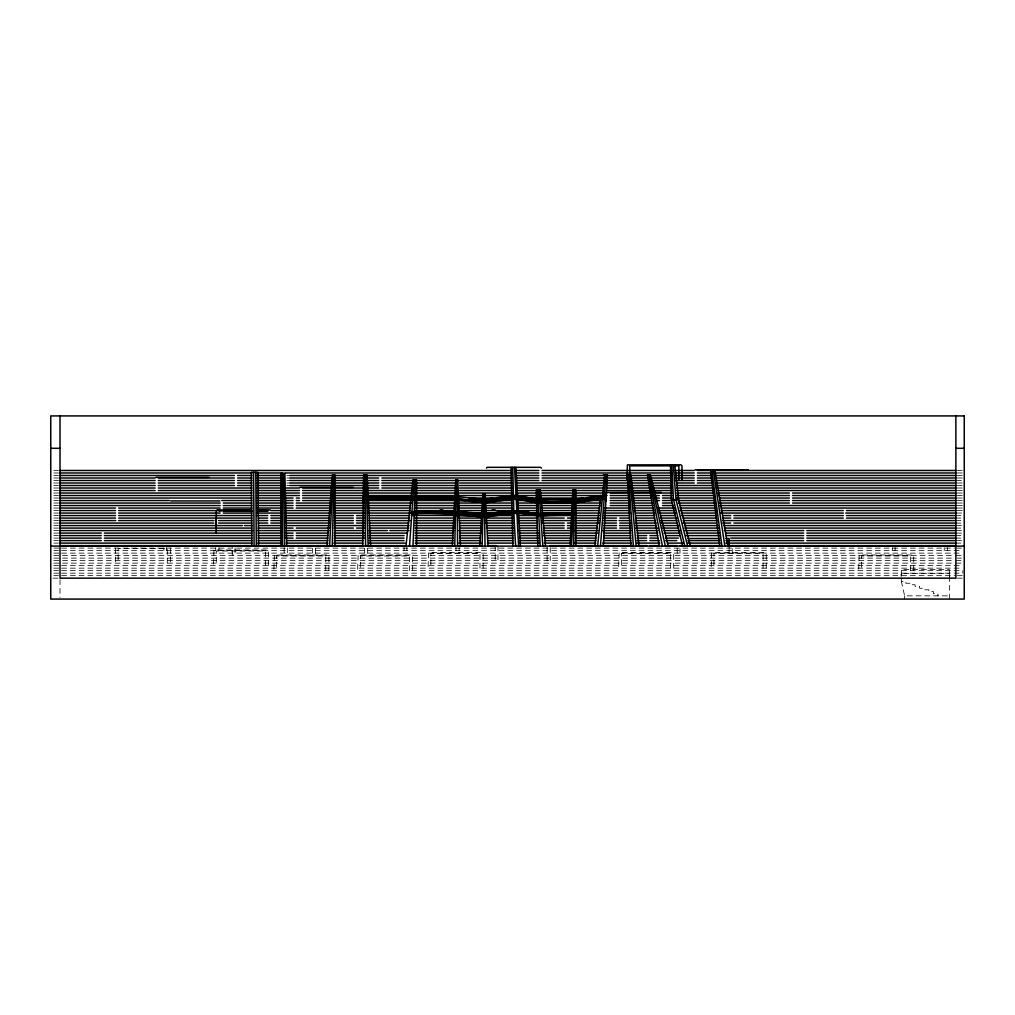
<?xml version="1.0" encoding="UTF-8"?>
<svg xmlns="http://www.w3.org/2000/svg" width="1015" height="1015" viewBox="0 0 1015 1015"><rect width="100%" height="100%" fill="white"/><g stroke="black" fill="none" stroke-linecap="round" stroke-linejoin="round"><path stroke-width="0.75" stroke-dasharray="5 3.75" d="M115.393 548.113L115.393 563.135M53.833 470.491L58.464 470.491M957.272 470.491L962.842 470.491M53.833 472.99L58.464 472.99M957.272 472.99L962.842 472.99M53.833 475.489L58.464 475.489M286.75 475.489L289.922 475.489M957.272 475.489L962.842 475.489M53.833 478.002L58.464 478.002M286.75 478.002L289.922 478.002M957.272 478.002L962.842 478.002M53.833 480.501L58.464 480.501M286.75 480.501L289.922 480.501M957.272 480.501L961.446 480.501M53.833 483.013L58.464 483.013M286.75 483.013L289.922 483.013M957.272 483.013L962.842 483.013M53.833 485.513L58.464 485.513M286.75 485.513L289.922 485.513M957.272 485.513L962.842 485.513M53.833 488.012L58.464 488.012M957.272 488.012L962.842 488.012M53.833 490.524L58.464 490.524M957.272 490.524L962.842 490.524M53.833 493.024L58.464 493.024M957.272 493.024L962.842 493.024M53.833 495.523L58.464 495.523M957.272 495.523L962.842 495.523M53.833 498.035L58.464 498.035M957.272 498.035L962.842 498.035M53.833 500.535L58.464 500.535M957.272 500.535L962.842 500.535M53.833 503.034L58.464 503.034M957.272 503.034L962.842 503.034M53.833 505.546L58.464 505.546M957.272 505.546L962.842 505.546M53.833 508.046L58.464 508.046M957.272 508.046L962.842 508.046M53.833 510.558L58.464 510.558M957.272 510.558L962.842 510.558M53.833 513.057L58.464 513.057M957.272 513.057L961.548 513.057M53.833 515.557L58.464 515.557M955.876 515.557L961.446 515.557M53.833 518.069L58.464 518.069M955.876 518.069L961.446 518.069M53.833 520.568L58.464 520.568M955.876 520.568L961.446 520.568M53.833 523.068L58.464 523.068M955.876 523.068L961.446 523.068M53.833 525.58L58.464 525.58M957.272 525.58L961.446 525.58M53.833 528.079L58.464 528.079M955.876 528.079L961.446 528.079M53.833 530.579L58.464 530.579M957.272 530.579L961.446 530.579M53.833 533.091L58.464 533.091M957.272 533.091L961.446 533.091M53.833 535.59L58.464 535.59M955.876 535.59L961.446 535.59M53.833 538.102L58.464 538.102M955.876 538.102L961.446 538.102M53.833 540.602L58.464 540.602M957.272 540.602L961.446 540.602M53.833 543.101L58.464 543.101M955.876 543.101L961.446 543.101M53.833 548.113L60.012 548.113M61.598 548.113L955.876 548.113M957.272 548.113L961.446 548.113M53.833 550.612L58.464 550.612M61.598 550.612L961.446 550.612M53.833 553.124L60.012 553.124M61.598 553.124L961.446 553.124M53.833 555.624L954.29 555.624M955.876 555.624L961.446 555.624M53.833 558.123L954.29 558.123M957.272 558.123L961.446 558.123M53.833 560.635L954.29 560.635M955.876 560.635L961.446 560.635M53.833 563.135L954.29 563.135M955.876 563.135L961.446 563.135M53.833 565.634L60.012 565.634M61.598 565.634L961.446 565.634M53.833 568.146L60.012 568.146M61.598 568.146L961.446 568.146M53.833 570.646L58.464 570.646M61.598 570.646L961.446 570.646M53.833 573.158L60.012 573.158M61.598 573.158L962.842 573.158L962.842 570.646M53.833 575.657L58.464 575.657M61.598 575.657L955.876 575.657M957.272 575.657L962.842 575.657M53.046 578.157L58.616 578.157M957.272 578.157L964.25 578.157M901.32 578.157L901.32 581.392L905.9 581.392L905.9 583.27L910.48 583.27L910.48 584.729L915.061 584.729L915.061 586.454L919.641 586.454L919.641 588.281L924.221 588.281L924.221 589.791L928.814 589.791L928.814 591.517L933.394 591.517L933.394 593.712L937.974 593.712L937.974 595.843M901.32 581.392L904.631 595.843L949.368 595.843M170.368 548.138L170.444 563.135M949.596 576.583L949.596 573.412L901.104 573.412L901.104 576.583M949.368 599.078L949.368 569.555L901.32 569.555L901.32 576.583M947.388 547.707L947.388 550.612M944.229 547.681L944.229 550.612M913.716 570.646L913.703 555.928L912.612 554.964L859.121 555.027L858.652 570.646M910.556 570.646L910.556 555.992L861.431 555.992L861.431 570.646M904.631 595.843L904.631 599.078M895.103 547.681L895.103 550.612M892.325 547.631L892.325 550.612M766.236 568.146L766.236 553.568L765.12 552.465L711.629 552.515L711.172 568.146M763.064 568.146L763.064 553.492L713.938 553.492L713.938 568.146M732.284 548.747L732.284 553.124M729.125 548.722L729.125 553.124M679.999 548.722L679.999 553.124M677.233 548.646L677.233 553.124M673.681 568.146L673.681 553.568L672.577 552.465L619.188 552.49L618.63 568.146M670.522 568.146L670.522 553.492L621.396 553.492L621.396 568.146M550.257 547.516L550.257 560.635M547.098 547.44L547.098 560.635M497.972 545.981L497.972 560.635M495.206 545.702L495.206 560.635M483.127 568.146L483.127 553.568L482.024 552.465L428.533 552.515L428.064 568.146M479.968 568.146L479.968 553.492L430.842 553.492L430.842 568.146M459.135 547.707L459.135 550.612M455.976 547.681L455.976 550.612M412.648 570.646L412.636 555.928L411.532 554.964L358.143 554.989L357.584 570.646M409.476 570.646L409.476 555.992L360.35 555.992L360.35 570.646M406.85 547.681L406.85 550.612M404.072 547.631L404.072 550.612M367.671 548.341L367.671 555.624M364.512 548.303L364.512 555.624M328.923 570.646L328.911 555.928L327.82 554.964L274.418 554.989L273.86 570.646M325.752 570.646L325.752 555.992L276.638 555.992L276.638 570.646M315.386 548.303L315.386 555.624M312.62 548.163L312.62 555.624M287.321 547.821L287.321 555.103M284.162 547.783L284.162 555.103M268.569 565.634L268.556 550.917L267.465 549.965L213.975 550.016L213.505 565.634M265.41 565.634L265.41 550.993L216.284 550.993L216.284 565.634M235.036 547.783L235.036 555.103L232.27 555.103L232.27 547.643M218.91 547.707L218.91 550.612M215.751 547.681L215.751 550.612M167.285 563.135L167.285 548.481L118.159 548.481L118.159 563.135M166.625 547.681L166.625 550.612M163.859 547.631L163.859 550.612M60.012 579.654L60.012 597.581"/><path stroke-width="1.5" d="M502.59 513.615L496.766 514.339M362.774 546.121L363.649 474.842L367.037 474.842L370.678 546.121M454.733 546.121L456.331 479.841M573.691 546.121L574.376 489.864L571.534 546.121M332.26 546.121L334.024 474.842M413.003 546.121L415.44 479.841M482.125 546.121L483.394 494.343M329.596 546.121L333.11 474.842M570.176 546.121L572.917 489.864L575.848 489.864L575.848 546.121M452.322 546.121L455.811 479.841L457.79 479.841L460.429 546.121M409.502 546.121L414.222 479.841M603.278 546.121L607.439 474.842L603.278 474.842M479.854 546.121L482.962 494.343L485.094 494.343L487.949 546.121M486.464 468.08L487.225 467.331L540.424 467.331L541.49 468.143M600.449 546.121L606.082 474.842M327.008 546.121L332.425 474.842L334.925 474.842L334.925 546.121M513.108 495.409L513.108 499.279M604.712 474.842L597.632 546.121M405.987 546.121L413.016 479.841L416.518 479.841L416.518 546.121M496.766 513.374L498.213 512.638M594.828 546.121L600.817 495.548L575.848 499.279M498.555 514.11L498.631 513.171M506.688 512.258L504.963 512.74L506.409 511.776M607.744 492.427L628.374 492.364M363.395 495.713L363.345 502.514L363.395 499.279L368.28 499.279L458.602 500.306L485.563 502.73L511.738 495.409L517.472 495.409L536.529 499.279M511.738 495.409L485.373 499.279L458.602 500.306M600.373 499.279L575.848 502.73L536.618 502.73L517.688 499.279M411.456 512.892L459.11 512.892L486.21 514.567L518.449 512.423L536.973 515.582L518.5 513.387L512.144 513.387L486.337 516.952L459.199 515.417M485.563 502.73L511.826 499.279L606.018 499.279M411.38 514.097C445.027 511.332 478.801 519.439 512.118 512.423M486.21 514.567C516.077 507.399 545.727 518.132 575.848 513.235M454.086 512.626L481.757 514.288L512.106 511.459L518.399 511.459L536.935 514.047L571.788 513.07M454.098 512.245L483.064 513.907L512.093 511.179L518.373 511.179L536.922 513.818L575.848 512.918M486.198 514.288L512.106 511.649M411.519 511.852L459.059 511.852L486.147 513.489L518.361 510.9L536.922 513.666L575.848 512.715M486.172 513.907L512.106 511.459M486.147 513.489L512.093 511.179M486.274 515.645L512.144 513.387M156.069 477.355L209.369 477.342M368.28 499.279L411.215 496.83L458.463 496.83L482.658 499.279M575.848 514.11L542.67 515.582L575.848 514.922M571.737 514.11L536.96 514.922L518.449 512.423M459.338 512.626L481.744 514.567M50.75 448.313L60.012 448.313M955.876 448.313L964.25 448.313M670.928 465.847L629.731 465.847L629.731 476.111M674.1 465.847L678.857 465.847L678.857 480.501M695.072 469.831L748.283 469.831M60.012 470.491L511.903 470.491M515.074 470.491L538.864 470.491M542.035 470.491L672.057 470.491M675.229 470.491L694.247 470.491M697.419 470.491L955.876 470.491M60.012 472.99L251.872 472.99M256.617 472.99L281.992 472.99M285.164 472.99L511.903 472.99M516.66 472.99L538.864 472.99M542.035 472.99L672.057 472.99M675.229 472.99L694.247 472.99M697.419 472.99L711.693 472.99M714.865 472.99L955.876 472.99M60.012 475.489L234.427 475.489M237.599 475.489L251.872 475.489M256.617 475.489L281.992 475.489M289.922 475.489L511.903 475.489M516.66 475.489L538.864 475.489M542.035 475.489L672.057 475.489M675.229 475.489L694.247 475.489M697.419 475.489L711.693 475.489M714.865 475.489L955.876 475.489M60.012 478.002L155.143 478.002M158.315 478.002L234.427 478.002M237.599 478.002L251.872 478.002M256.617 478.002L281.992 478.002M289.922 478.002L364.448 478.002M367.62 478.002L378.722 478.002M381.881 478.002L511.903 478.002M516.66 478.002L538.864 478.002M542.035 478.002L627.663 478.002M630.822 478.002L648.268 478.002M651.44 478.002L672.057 478.002M675.229 478.002L694.247 478.002M697.419 478.002L711.693 478.002M716.45 478.002L955.876 478.002M60.012 480.501L155.143 480.501M158.315 480.501L234.427 480.501M237.599 480.501L251.872 480.501M256.617 480.501L281.992 480.501M289.922 480.501L364.448 480.501M367.62 480.501L378.722 480.501M381.881 480.501L511.903 480.501M516.66 480.501L538.864 480.501M542.035 480.501L603.874 480.501M607.046 480.501L627.663 480.501M630.822 480.501L672.057 480.501M675.229 480.501L694.247 480.501M697.419 480.501L711.693 480.501M716.45 480.501L955.876 480.501M60.012 483.013L155.143 483.013M158.315 483.013L234.427 483.013M237.599 483.013L251.872 483.013M256.617 483.013L281.992 483.013M289.922 483.013L364.448 483.013M367.62 483.013L378.722 483.013M381.881 483.013L456.407 483.013M459.579 483.013L511.903 483.013M516.66 483.013L603.874 483.013M607.046 483.013L672.057 483.013M676.815 483.013L694.247 483.013M697.419 483.013L713.279 483.013M716.45 483.013L955.876 483.013M60.012 485.513L155.143 485.513M158.315 485.513L234.427 485.513M237.599 485.513L251.872 485.513M256.617 485.513L281.992 485.513M289.922 485.513L364.448 485.513M367.62 485.513L378.722 485.513M381.881 485.513L412.014 485.513M415.186 485.513L456.407 485.513M459.579 485.513L511.903 485.513M516.66 485.513L603.874 485.513M607.046 485.513L629.249 485.513M632.408 485.513L672.057 485.513M676.815 485.513L713.279 485.513M716.45 485.513L955.876 485.513M300.161 487.352L353.36 487.352M60.012 488.012L155.143 488.012M158.315 488.012L251.872 488.012M256.617 488.012L281.992 488.012M285.164 488.012L299.438 488.012M302.61 488.012L331.144 488.012M334.316 488.012L364.448 488.012M367.62 488.012L378.722 488.012M381.881 488.012L412.014 488.012M415.186 488.012L456.407 488.012M459.579 488.012L511.903 488.012M516.66 488.012L603.874 488.012M607.046 488.012L629.249 488.012M632.408 488.012L649.854 488.012M653.026 488.012L672.057 488.012M676.815 488.012L713.279 488.012M716.45 488.012L955.876 488.012M60.012 490.524L155.143 490.524M158.315 490.524L251.872 490.524M256.617 490.524L281.992 490.524M285.164 490.524L299.438 490.524M302.61 490.524L331.144 490.524M334.316 490.524L364.448 490.524M367.62 490.524L412.014 490.524M415.186 490.524L456.407 490.524M459.579 490.524L511.903 490.524M516.66 490.524L603.874 490.524M607.046 490.524L629.249 490.524M632.408 490.524L649.854 490.524M653.026 490.524L672.057 490.524M676.815 490.524L713.279 490.524M718.036 490.524L955.876 490.524M631.508 492.364L661.234 492.364M60.012 493.024L251.872 493.024M256.617 493.024L281.992 493.024M285.164 493.024L299.438 493.024M302.61 493.024L331.144 493.024M334.316 493.024L364.448 493.024M367.62 493.024L412.014 493.024M415.186 493.024L454.822 493.024M459.579 493.024L511.903 493.024M516.66 493.024L535.692 493.024M540.449 493.024L607.046 493.024M610.218 493.024L629.249 493.024M632.408 493.024L651.44 493.024M654.612 493.024L672.057 493.024M676.815 493.024L713.279 493.024M718.036 493.024L789.391 493.024M792.563 493.024L955.876 493.024M60.012 495.523L251.872 495.523M256.617 495.523L281.992 495.523M285.164 495.523L299.438 495.523M302.61 495.523L331.144 495.523M334.316 495.523L412.014 495.523M415.186 495.523L454.822 495.523M457.638 495.523L511.903 495.523M516.66 495.523L537.278 495.523M540.449 495.523L607.046 495.523M610.218 495.523L629.249 495.523M632.408 495.523L651.44 495.523M654.612 495.523L659.369 495.523M662.541 495.523L672.057 495.523M676.815 495.523L713.279 495.523M718.036 495.523L789.391 495.523M792.563 495.523L955.876 495.523M363.383 496.855L454.86 497.972C475.908 502.514 496.601 498.657 517.536 496.5C546.387 504.95 576.913 499.735 606.158 496.804L606.018 501.207L606.234 495.548M60.012 498.035L251.872 498.035M256.617 498.035L281.992 498.035M285.164 498.035L293.094 498.035M296.266 498.035L299.438 498.035M302.61 498.035L331.144 498.035M334.316 498.035L364.448 498.035M469.095 498.035L492.884 498.035M529.348 498.035L537.278 498.035M540.449 498.035L583.257 498.035M606.082 498.061L572.346 501.6L536.592 501.6L517.637 498.302L511.801 498.149L482.518 501.6L458.552 499.126L363.37 498.073M610.218 498.035L629.249 498.035M632.408 498.035L651.44 498.035M654.612 498.035L659.369 498.035M662.541 498.035L672.057 498.035M676.815 498.035L713.279 498.035M719.622 498.035L789.391 498.035M792.563 498.035L955.876 498.035M670.471 464.819L671.41 499.723L678.553 499.723L690.378 546.121M60.012 500.535L169.416 500.535M221.739 500.535L251.872 500.535M256.617 500.535L281.992 500.535M285.164 500.535L293.094 500.535M296.266 500.535L299.438 500.535M302.61 500.535L331.144 500.535M334.316 500.535L364.448 500.535M367.62 500.535L412.014 500.535M415.186 500.535L454.822 500.535M457.993 500.535L465.923 500.535M499.228 500.535L511.903 500.535M516.66 500.535L527.762 500.535M588.015 500.535L600.702 500.535M610.218 500.535L629.249 500.535M632.408 500.535L651.44 500.535M656.198 500.535L659.369 500.535M662.541 500.535L672.057 500.535M678.401 500.535L714.865 500.535M719.622 500.535L789.391 500.535M792.563 500.535L955.876 500.535M170.71 500.915L219.836 500.915M60.012 503.034L220.154 503.034M223.325 503.034L251.872 503.034M256.617 503.034L281.992 503.034M285.164 503.034L293.094 503.034M296.266 503.034L331.144 503.034M334.316 503.034L364.448 503.034M367.62 503.034L412.014 503.034M415.186 503.034L454.822 503.034M457.993 503.034L511.903 503.034M516.66 503.034L537.278 503.034M540.449 503.034L600.702 503.034M610.218 503.034L629.249 503.034M633.994 503.034L653.026 503.034M662.541 503.034L672.057 503.034M678.401 503.034L714.865 503.034M719.622 503.034L789.391 503.034M792.563 503.034L955.876 503.034M60.012 505.546L220.154 505.546M223.325 505.546L251.872 505.546M256.617 505.546L281.992 505.546M285.164 505.546L293.094 505.546M296.266 505.546L331.144 505.546M334.316 505.546L364.448 505.546M367.62 505.546L410.428 505.546M415.186 505.546L454.822 505.546M457.993 505.546L511.903 505.546M516.66 505.546L537.278 505.546M542.035 505.546L600.702 505.546M610.218 505.546L629.249 505.546M633.994 505.546L653.026 505.546M662.541 505.546L673.643 505.546M679.987 505.546L714.865 505.546M719.622 505.546L955.876 505.546M60.012 508.046L115.507 508.046M118.679 508.046L220.154 508.046M223.325 508.046L251.872 508.046M256.617 508.046L281.992 508.046M285.164 508.046L293.094 508.046M296.266 508.046L331.144 508.046M334.316 508.046L364.448 508.046M367.62 508.046L410.428 508.046M415.186 508.046L454.822 508.046M457.993 508.046L511.903 508.046M518.246 508.046L537.278 508.046M542.035 508.046L599.116 508.046M603.874 508.046L629.249 508.046M633.994 508.046L653.026 508.046M657.783 508.046L675.229 508.046M679.987 508.046L716.45 508.046M721.208 508.046L955.876 508.046M217.07 509.898L251.492 509.898M257.747 509.898L270.269 509.898M440.079 510.025L442.845 510.025M491.971 510.025L495.142 510.025M60.012 510.558L115.507 510.558M118.679 510.558L220.154 510.558M223.325 510.558L251.872 510.558M256.617 510.558L267.719 510.558M270.891 510.558L281.992 510.558M285.164 510.558L331.144 510.558M334.316 510.558L364.448 510.558M367.62 510.558L410.428 510.558M415.186 510.558L454.822 510.558M457.993 510.558L513.489 510.558M518.246 510.558L537.278 510.558M542.035 510.558L572.155 510.558M575.327 510.558L599.116 510.558M603.874 510.558L629.249 510.558M633.994 510.558L654.612 510.558M657.783 510.558L675.229 510.558M679.987 510.558L716.45 510.558M721.208 510.558L843.3 510.558M846.472 510.558L955.876 510.558M219.088 510.926L252.367 510.926M257.112 510.926L268.214 510.926M508.147 512.055L504.201 513.412L504.201 514.199L510.279 513.438L506.384 513.679L509.923 512.702L507.855 511.623M60.012 513.057L115.507 513.057M118.641 513.057L220.154 513.057M223.237 513.057L251.872 513.057M256.617 513.057L281.992 513.057M285.037 513.057L331.144 513.057M334.163 513.057L364.448 513.057M367.443 513.057L410.428 513.057M460.937 513.057L500.814 513.057M524.59 513.057L537.278 513.057M541.756 513.057L572.155 513.057M575.036 513.057L599.116 513.057M603.874 513.057L630.493 513.057M635.25 513.057L654.612 513.057M659.027 513.057L675.229 513.057M681.205 513.057L716.45 513.057M720.828 513.057L843.3 513.057M845.774 513.057L956.396 513.057M60.012 515.557L115.507 515.557M118.679 515.557L251.872 515.557M256.617 515.557L267.719 515.557M270.891 515.557L281.992 515.557M285.164 515.557L329.558 515.557M334.316 515.557L353.347 515.557M356.519 515.557L364.448 515.557M369.206 515.557L408.842 515.557M411.303 515.417L470.681 515.557M491.298 515.557L513.489 515.557M518.246 515.557L572.155 515.557M575.327 515.557L599.116 515.557M603.874 515.557L629.249 515.557M635.58 515.557L654.612 515.557M660.955 515.557L675.229 515.557M681.573 515.557L716.45 515.557M722.794 515.557L730.724 515.557M733.896 515.557L843.3 515.557M846.472 515.557L955.876 515.557M60.012 518.069L115.507 518.069M118.679 518.069L251.872 518.069M258.203 518.069L267.719 518.069M270.891 518.069L281.992 518.069M285.164 518.069L329.558 518.069M334.316 518.069L353.347 518.069M356.519 518.069L364.448 518.069M369.206 518.069L408.842 518.069M415.186 518.069L454.822 518.069M457.993 518.069L481.782 518.069M484.954 518.069L513.489 518.069M518.246 518.069L537.278 518.069M542.035 518.069L564.239 518.069M567.41 518.069L572.155 518.069M575.327 518.069L599.116 518.069M603.874 518.069L616.562 518.069M619.734 518.069L629.249 518.069M635.58 518.069L654.612 518.069M660.955 518.069L676.815 518.069M683.158 518.069L716.45 518.069M722.794 518.069L730.724 518.069M733.896 518.069L843.3 518.069M846.472 518.069L955.876 518.069M60.012 520.568L115.799 520.568M118.679 520.568L213.924 520.568M218.568 520.568L251.91 520.568M258.203 520.568L267.744 520.568M270.891 520.568L281.992 520.568M285.152 520.568L329.558 520.568M334.214 520.568L353.347 520.568M356.379 520.568L364.448 520.568M369.041 520.568L410.187 520.568M414.945 520.568L454.822 520.568M459.262 520.568L481.782 520.568M484.954 520.568L513.489 520.568M517.828 520.568L537.278 520.568M542.035 520.568L572.155 520.568M574.807 520.568L599.116 520.568M603.874 520.568L616.562 520.568M619.125 520.568L630.201 520.568M635.58 520.568L655.525 520.568M660.955 520.568L676.815 520.568M683.158 520.568L717.25 520.568M722.794 520.568L955.876 520.568M60.012 523.068L213.81 523.068M218.568 523.068L251.872 523.068M258.203 523.068L267.719 523.068M270.891 523.068L281.992 523.068M285.164 523.068L329.558 523.068M334.316 523.068L353.347 523.068M356.519 523.068L364.448 523.068M369.206 523.068L408.842 523.068M415.186 523.068L454.822 523.068M459.579 523.068L481.782 523.068M484.954 523.068L513.489 523.068M518.246 523.068L537.278 523.068M542.035 523.068L564.239 523.068M567.41 523.068L572.155 523.068M575.327 523.068L599.116 523.068M603.874 523.068L616.562 523.068M619.734 523.068L630.822 523.068M635.58 523.068L656.198 523.068M660.955 523.068L676.815 523.068M683.158 523.068L716.45 523.068M722.794 523.068L730.724 523.068M733.896 523.068L955.876 523.068M60.012 525.58L242.357 525.58M244.475 525.58L252.392 525.58M258.724 525.58L280.876 525.58M285.621 525.58L329.938 525.58M334.316 525.58L364.448 525.58M369.206 525.58L409.083 525.58M415.186 525.58L454.986 525.58M459.579 525.58L481.897 525.58M486.54 525.58L513.552 525.58M519.832 525.58L537.29 525.58M543.621 525.58L564.239 525.58M567.36 525.58L572.155 525.58M575.277 525.58L597.53 525.58M603.76 525.58L616.562 525.58M619.594 525.58L630.822 525.58M635.428 525.58L656.198 525.58M662.326 525.58L678.401 525.58M684.491 525.58L718.036 525.58M724.063 525.58L955.876 525.58M60.012 528.079L251.872 528.079M258.203 528.079L281.992 528.079M285.164 528.079L293.094 528.079M296.266 528.079L329.558 528.079M334.316 528.079L353.347 528.079M356.519 528.079L364.448 528.079M369.206 528.079L408.842 528.079M415.186 528.079L454.822 528.079M459.579 528.079L481.782 528.079M486.54 528.079L513.489 528.079M519.832 528.079L537.278 528.079M543.621 528.079L564.239 528.079M567.41 528.079L572.155 528.079M575.327 528.079L597.53 528.079M603.874 528.079L616.562 528.079M619.734 528.079L630.822 528.079M635.58 528.079L657.783 528.079M662.541 528.079L678.401 528.079M684.744 528.079L718.036 528.079M724.38 528.079L955.876 528.079M60.012 530.579L252.925 530.579M257.683 530.579L281.992 530.579M285.164 530.579L328.898 530.579M335.229 530.579L363.725 530.579M368.47 530.579L387.464 530.579M389.811 530.579L408.842 530.579M415.186 530.579L453.946 530.579M458.691 530.579L481.782 530.579M488.126 530.579L513.489 530.579M518.843 530.579L537.836 530.579M543.621 530.579L597.975 530.579M602.72 530.579L631.216 530.579M637.166 530.579L657.783 530.579M664.127 530.579L680.278 530.579M685.024 530.579L718.265 530.579M724.38 530.579L803.74 530.579M806.836 530.579L955.876 530.579M60.012 533.091L101.234 533.091M104.405 533.091L251.872 533.091M258.203 533.091L281.992 533.091M285.164 533.091L293.094 533.091M296.266 533.091L327.972 533.091M334.316 533.091L364.448 533.091M369.206 533.091L407.256 533.091M415.186 533.091L453.236 533.091M459.579 533.091L481.782 533.091M488.126 533.091L513.489 533.091M519.832 533.091L538.864 533.091M543.621 533.091L570.57 533.091M575.327 533.091L597.53 533.091M603.874 533.091L630.822 533.091M637.166 533.091L657.783 533.091M664.127 533.091L679.987 533.091M686.33 533.091L719.622 533.091M725.966 533.091L803.664 533.091M806.836 533.091L955.876 533.091M60.012 535.59L101.234 535.59M104.405 535.59L251.872 535.59M258.203 535.59L281.992 535.59M285.164 535.59L293.094 535.59M296.266 535.59L327.972 535.59M334.316 535.59L364.448 535.59M369.206 535.59L404.084 535.59M415.186 535.59L453.236 535.59M459.579 535.59L480.197 535.59M488.126 535.59L513.489 535.59M519.832 535.59L538.864 535.59M543.621 535.59L570.57 535.59M575.327 535.59L595.945 535.59M603.874 535.59L630.822 535.59M637.166 535.59L646.682 535.59M649.854 535.59L657.783 535.59M665.713 535.59L679.987 535.59M686.33 535.59L719.622 535.59M725.966 535.59L803.664 535.59M806.836 535.59L955.876 535.59M60.012 538.102L101.234 538.102M104.405 538.102L251.872 538.102M258.203 538.102L281.992 538.102M285.164 538.102L293.094 538.102M296.266 538.102L327.972 538.102M334.316 538.102L364.448 538.102M369.206 538.102L404.084 538.102M415.186 538.102L453.236 538.102M459.579 538.102L480.197 538.102M488.126 538.102L513.489 538.102M519.832 538.102L538.864 538.102M545.207 538.102L570.57 538.102M575.327 538.102L595.945 538.102M603.874 538.102L630.822 538.102M637.166 538.102L646.682 538.102M649.854 538.102L657.783 538.102M665.713 538.102L678.401 538.102M730.724 538.102L803.664 538.102M806.836 538.102L955.876 538.102M687.929 538.47L719.622 538.47M725.953 538.47L729.125 538.47L729.125 547.263M60.012 540.602L101.234 540.602M104.405 540.602L251.872 540.602M258.203 540.602L281.992 540.602M286.75 540.602L327.972 540.602M334.316 540.602L362.863 540.602M369.206 540.602L404.084 540.602M415.186 540.602L453.236 540.602M459.579 540.602L480.197 540.602M488.126 540.602L513.489 540.602M519.832 540.602L538.864 540.602M545.207 540.602L570.57 540.602M575.327 540.602L595.945 540.602M603.874 540.602L630.822 540.602M637.166 540.602L646.682 540.602M649.854 540.602L659.369 540.602M665.713 540.602L676.815 540.602M687.916 540.602L719.622 540.602M725.966 540.602L803.664 540.602M806.836 540.602L955.876 540.602M60.012 543.101L251.872 543.101M257.823 543.101L281.992 543.101M286.319 543.101L327.972 543.101M333.795 543.101L362.863 543.101M369.206 543.101L405.023 543.101M415.186 543.101L453.236 543.101M458.843 543.101L480.996 543.101M487.327 543.101L513.489 543.101M518.982 543.101L538.864 543.101M544.306 543.101L571.217 543.101M574.389 543.101L595.945 543.101M602.872 543.101L631.368 543.101M637.166 543.101L659.852 543.101M667.299 543.101L683.158 543.101M687.916 543.101L720.003 543.101M725.966 543.101L955.876 543.101M60.012 545.613L251.872 545.613M258.203 545.613L281.992 545.613M286.75 545.613L327.972 545.613M334.316 545.613L362.863 545.613M369.206 545.613L404.084 545.613M415.186 545.613L453.236 545.613M459.579 545.613L480.197 545.613M488.126 545.613L496.056 545.613M549.965 545.613L570.57 545.613M575.327 545.613L595.945 545.613M602.288 545.613L632.408 545.613M637.166 545.613L646.682 545.613M649.854 545.613L659.369 545.613M667.299 545.613L676.815 545.613M679.987 545.613L683.158 545.613M689.502 545.613L719.622 545.613M727.552 545.613L955.876 545.613M50.75 546.083L964.25 546.121M368.102 495.713L411.215 496.83M574.439 513.07L575.848 513.121M459.059 511.852L481.782 513.882M459.072 512.207L481.757 514.288M459.11 512.892L481.681 515.645M459.148 514.097L481.605 516.952M518.399 511.459L536.935 514.237M518.373 511.179L536.935 514.047M518.361 510.9L536.922 513.818M518.411 511.649L536.96 514.922M668.289 546.121L650.361 474.842L647.43 474.842L659.293 546.121M687.624 546.121L676.015 499.723L673.25 464.819M684.859 546.121L673.478 499.723L671.651 464.819M671.41 499.723L682.664 546.121M649.372 474.842L665.358 546.121M648.382 474.842L662.427 546.121M714.763 469.831L727.818 546.121M713.228 469.831L724.875 546.121M711.68 469.831L721.919 546.121M710.487 469.831L719.775 546.121M638.955 546.121L630.911 474.842L627.498 474.842L630.911 546.121M674.848 464.819L678.553 499.723M545.512 546.121L540.284 489.864L536.263 489.864L537.823 546.121M629.693 474.842L636.164 546.121M539.041 489.864L542.847 546.121M628.463 474.842L633.373 546.121M515.848 467.331L520.391 546.121M513.806 513.387L515.645 546.121M537.645 489.864L540.183 546.121M514.554 467.331L518.589 546.121M512.74 467.331L513.806 510.9M368.141 546.121L365.958 474.842M513.463 510.9L513.539 513.387M286.687 546.121L284.86 473.371L281.054 473.371L281.054 546.121M511.103 467.331L512.88 546.121M365.603 546.121L364.88 474.842M485.043 546.121L484.244 494.343M283.629 473.371L284.53 546.121M457.575 546.121L457.067 479.841M258.546 546.121L257.988 472.33L251.377 472.33L251.872 546.121M255.793 472.33L256.326 546.121M253.585 472.33L254.093 546.121M955.876 415.922L955.876 578.157L60.012 578.157L60.012 415.922M682.017 480.501L682.004 465.784L680.913 464.819L627.422 464.883L626.953 480.501M500.725 512.372L500.661 513.856M282.386 473.371L282.386 546.121M216.309 510.647L216.309 525.58M216.17 518.513L216.17 533.091M964.25 415.922L50.75 415.922L50.75 599.078L964.25 599.078L964.25 415.922"/></g></svg>
